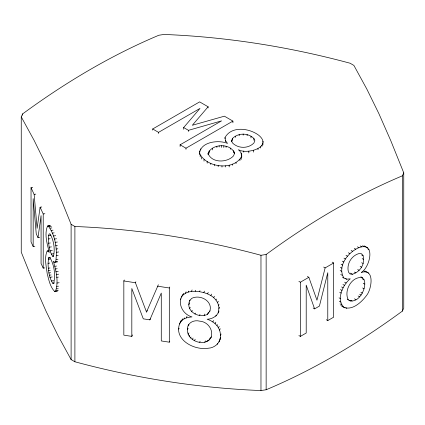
<?xml version="1.0" encoding="UTF-8"?>
<svg xmlns="http://www.w3.org/2000/svg" width="425" height="425" viewBox="0 0 425 425"><rect width="100%" height="100%" fill="white"/><g stroke="black" fill="none" stroke-linecap="round" stroke-linejoin="round"><path stroke-width="0.64" d="M48.886 250.803L47.164 251.021C44.062 257.948 46.346 266.433 47.218 273.743C48.822 279.831 50.049 286.806 54.607 291.428L55.425 291.396C58.942 281.887 56.031 270.73 53.353 261.2L54.692 262.347L57.476 261.917M241.655 158.079C242.176 154.881 241.102 151.948 238.606 149.797C247.153 154.742 273.015 147.108 258.804 135.304C249.496 128.169 231.529 125.609 225.027 137.53L225.027 138.656M48.455 238.983L48.636 235.482L49.188 233.819L50.092 234.016C53.906 240.614 55.133 249.029 53.46 256.413L52.557 256.179C49.305 251.106 48.593 244.885 48.455 238.983L50.123 238.728M54.692 262.347L55.686 261.773C57.529 249.826 55.606 235.848 48.275 226.015L47.531 226.042C44.115 234.265 47.244 244.12 49.295 252.445L47.77 250.973L47.164 251.021M48.073 263.319L48.551 258.14L48.923 257.423L49.948 257.587C54.342 265.184 55.579 274.848 53.736 283.342L52.721 283.236C48.949 277.366 48.243 270.135 48.073 263.319L49.746 263.064M344.574 307.859C335.607 300.427 342.55 284.867 350.248 278.816L346.699 279.193L343.931 278.035C336.86 266.443 348.059 252.163 358.897 247.669C376.221 241.262 369.904 267.479 361.346 272.409C375.004 268.212 371.647 288.575 367.003 294.876C361.824 302.058 351.422 312.062 342.13 306.452M199.516 154.695C199.229 141.86 218.264 139.522 227.508 143.39L225.404 140.505L225.027 137.53M179.573 324.004L181.539 320.014C170.526 337.599 192.679 350.784 208.234 348.229C214.917 347.937 220.91 342.428 220.41 335.495C220.649 327.547 214.338 321.412 207.14 319.249C212.399 319.074 217.361 316.11 219.034 310.967M183.382 293.919C176.439 301.931 182.288 314.404 191.983 316.907C187.792 317.268 183.138 318.176 180.646 321.943M363.136 263.558L363.641 259.431L363.147 255.813L361.659 253.821L359.183 253.507C351.358 255.579 346.338 264.217 348.457 272.037L349.966 273.966L352.426 274.263C357.51 272.754 361.702 268.696 363.136 263.558L361.67 262.714M347.246 299.189C357.085 306.643 367.694 288.373 364.066 279.841L362.35 277.637L360.883 276.787M39.679 237.341L38.006 237.602L41.066 215.629L41.066 263.505L43.217 268.143L44.891 267.883M41.772 206.97L40.099 207.23L37.108 228.368L34.138 194.39L31.036 187.696L32.704 187.436M218.137 312.896L218.907 308.619L219.576 307.174M210.035 310.85L207.528 314.298C198.624 319.106 184.572 310.51 189.98 300.007M210.906 337.838C213.95 329.981 207.724 321.566 199.538 321.125C193.779 319.547 186.809 323.021 187.43 329.704C186.58 341.413 206.38 347.868 211.352 336.876M188.663 325.933L188.891 324.705M209.589 311.812C213.701 301.357 200.117 293.898 191.595 298.44L189.534 300.969M208.053 153.462C211.942 143.363 230.78 142.949 234.584 153.282L233.532 155.869C227.104 162.908 211.767 163.232 208.053 153.462L208.053 154.594M326.304 319.728L327.776 320.572L333.652 317.183L333.652 262.99L325.13 267.904L316.96 300.209L308.848 277.307L307.381 276.457M220.299 338.858L218.971 341.971M199.516 153C205.7 167.716 233.686 171.232 241.655 156.384M231.567 140.723L232.486 138.449C238.197 132.701 248.189 132.733 253.89 138.476L254.857 140.776L253.874 143.06C248.173 148.808 238.234 148.708 232.539 143.002L231.567 140.723L231.567 141.854M124.281 279.99L123.834 280.952L123.834 335.144L131.819 336.382L131.819 288.506L143.283 318.846L149.855 319.86L161.277 293.064L161.277 340.94L169.309 342.183L169.756 341.217M135.878 281.78L135.426 282.747L146.508 312.046L158.344 284.739M21.25 116.875L22.637 113.889C65.014 82.795 110.341 55.643 158.854 35.243L164.029 34.446C226.934 36.927 289.34 46.835 350.104 63.229L353.892 65.418L366.796 89.011L378.818 113.486L390.846 140.829L403.75 172.847L403.75 308.125L402.363 311.111C359.986 342.205 314.659 369.357 266.146 389.757L260.971 390.554C198.066 388.073 135.66 378.165 74.896 361.771L71.108 359.582L58.204 335.989L46.182 311.514L34.154 284.171L21.25 252.153L21.25 116.875L34.154 140.473L46.182 164.942L58.204 192.291L71.108 224.304L71.108 359.582M131.819 336.382L132.494 334.937M146.508 312.046L147.178 310.601M149.855 319.86L150.301 318.899M169.309 342.183L169.309 287.985L169.756 287.024M180.54 299.662L180.986 298.695M181.512 297.128L183.807 293.553M183.138 294.998L185.412 293.271L186.081 291.826M185.412 293.271L188.185 292.076L188.636 291.109M188.185 292.076L191.447 291.396L192.116 289.946M188.849 304.767L189.741 302.839M191.447 291.396L195.218 291.258L195.665 290.291M182.15 320.211L182.819 318.766M178.712 329.115L179.159 328.153M184.036 318.84L184.482 317.873M189.534 308.715L190.203 307.264M186.304 317.831L186.973 316.386M195.218 291.258L199.538 291.683L199.984 290.721M191.595 311.833L192.265 310.388M188.222 325.407L188.673 324.44M199.538 291.683L203.788 292.575L204.462 291.13M187.43 329.704L188.1 328.254M194.953 314.07L195.404 313.108M188.222 334.284L188.897 332.833M203.788 292.575L207.57 293.872L208.239 292.421M189.215 336.249L189.667 335.283M199.538 315.35L199.984 314.388M190.607 337.997L191.053 337.036M218.907 308.619C218.976 303.121 215.433 298.323 210.874 295.561L211.549 294.116M192.398 339.501L193.067 338.05M204.154 315.493L204.829 314.048M213.711 297.654L214.381 296.204M194.501 340.696L195.176 339.251M207.528 314.298L208.42 312.37M215.985 300.039L216.431 299.078M217.605 302.664L218.28 301.219M199.665 342.194L200.117 341.233M218.583 305.522L219.029 304.56M212.851 321.938L213.52 320.493M215.836 316.147L216.282 315.185M204.765 342.29L205.44 340.845M206.826 341.743L207.496 340.292M215.124 323.648L215.799 322.203M208.558 340.792L210.237 337.88M217.016 325.603L217.462 324.642M218.498 327.781L219.173 326.336M219.56 330.156L220.23 328.706M220.41 335.495L221.08 334.05M217.223 344.351L217.674 343.389M220.049 339.017L220.718 337.572M402.363 311.111L402.363 175.833L403.75 172.847M183.658 129.243L183.658 127.548L200.005 108.418L158.541 132.356L152.697 128.982L152.697 130.108M152.697 128.982L199.628 101.883L208.117 106.787L192.334 125.258L224.4 116.184L232.916 121.104L232.916 122.798M71.108 224.304L74.896 226.493C137.801 228.979 200.212 238.882 260.971 255.276L266.146 254.479C308.523 223.38 353.85 196.233 402.363 175.833M180.104 146.503L180.104 144.808L221.568 120.87L188.466 130.326L183.658 127.548M180.104 144.808L185.985 148.203L232.916 121.104M298.897 281.361L300.363 282.205L308.848 277.307M313.135 308.019L314.601 308.869L319.414 306.09L327.776 272.696L327.776 320.572M298.897 335.553L300.363 336.398L306.207 333.025L306.207 285.148L314.601 308.869M34.138 194.39L35.812 194.129M40.099 207.23L43.217 213.95L44.891 213.69M47.531 226.042L49.762 225.696M48.275 226.015L50.506 225.67M49.151 226.711L51.377 226.366M50.161 228.167L51.829 227.906M51.319 230.419L52.987 230.164M52.456 233.113L54.129 232.852M48.636 235.482L50.867 235.137M53.47 236.002L55.696 235.657M54.357 239.089L56.583 238.744M48.636 243.222L50.309 242.962M55.117 242.377L57.343 242.032M31.036 187.696L31.036 241.889L33.171 246.5L34.845 246.24M55.723 245.73L57.396 245.469M49.188 247.212L51.42 246.872M56.158 249.039L57.832 248.779M50.092 250.867L52.318 250.527M56.419 252.307L58.65 251.967M51.319 254.086L53.545 253.741M56.509 255.542L58.177 255.282M52.557 256.179L53.667 256.009M48.923 257.423L50.038 257.252M48.551 258.14L50.224 257.879M48.285 259.362L49.959 259.101M56.302 259.494L57.97 259.234M55.686 261.773L57.354 261.513M54.883 266.3L56.557 266.045M48.285 268.233L49.959 267.978M55.494 268.972L57.168 268.717M48.551 270.624L50.224 270.364M55.999 271.729L58.23 271.384M48.923 272.962L50.596 272.701M49.406 275.214L51.074 274.959M56.398 274.529L58.629 274.189M49.969 277.307L52.195 276.962M56.684 277.355L58.352 277.095M51.351 280.989L53.582 280.643M52.721 283.236L54.389 282.976M56.913 283.05L59.139 282.705M56.812 286.423L58.485 286.163M56.525 288.92L58.193 288.66M56.057 290.567L58.283 290.222M54.607 291.428L56.281 291.168M55.425 291.396L57.651 291.051M123.834 280.952L135.426 282.747M157.67 286.19L169.309 287.985M362.35 277.637C351.693 276 343.644 290.647 348.224 299.752M207.57 293.872L210.874 295.561M364.198 245.889L366.153 247.015M366.35 247.244L367.822 248.094M362.615 245.714L364.082 246.564M368.029 249.215L369.006 249.778M360.193 245.932L361.659 246.782M357.425 246.824L358.897 247.669M354.312 248.386L355.783 249.231M361.68 254.968L363.147 255.813M351.151 250.452L352.617 251.297M362.174 258.586L363.641 259.431M348.388 252.769L349.855 253.613M346.003 255.329L347.469 256.174M360.161 266.39L361.627 267.235M343.974 258.129L345.44 258.979M365.234 271.065L367.195 272.197M367.11 272.212L368.576 273.062M364.06 270.953L365.527 271.798M357.696 269.53L359.162 270.374M342.311 261.168L343.777 262.012M341.121 264.233L342.587 265.078M354.312 272.048L355.783 272.898M362.111 278.71L364.066 279.841M332.185 262.14L333.652 262.99M340.409 267.33L341.875 268.175M350.471 273.132L352.426 274.263M363.21 283.247L364.677 284.097M340.17 270.454L341.636 271.299M340.717 274.454L342.189 275.304M362.637 287.975L364.103 288.825M345.722 278.63L346.699 279.193M342.465 277.185L343.931 278.035M323.664 267.059L325.13 267.904M344.627 282.173L346.093 283.018M360.915 292.288L362.382 293.133M342.964 284.49L344.431 285.34M359.651 294.233L361.117 295.078M358.142 295.97L359.608 296.82M341.583 286.949L343.049 287.799M340.483 289.553L341.95 290.397M354.408 298.817L355.874 299.668M339.697 292.23L341.163 293.08M350.63 300.305L352.097 301.15M349.084 300.321L350.556 301.166M339.07 297.84L340.537 298.685M339.32 301.203L340.786 302.053M340.08 303.854L341.546 304.698M345.812 307.796L346.789 308.364M340.85 305.506L342.81 306.638M38.006 237.602L36.247 233.808L33.171 198.618L33.171 246.5M300.363 282.205L300.363 336.398M266.146 254.479L266.146 389.757M263.001 141.27L263.001 142.396M262.9 143.246L262.9 144.941M262.034 145.122L262.034 146.248M260.971 255.276L260.971 390.554M260.403 146.885L260.403 148.017M258.002 148.543L258.002 149.674M253.89 138.476L253.89 140.17M253.635 150.418L253.635 152.113M250.994 136.223L250.994 137.918M248.822 151.247L248.822 152.942M247.132 134.576L247.132 135.702M243.753 151.04L243.753 152.171M243.164 134.024L243.164 135.155M241.713 154.753L241.713 155.885M241.225 153.112L241.225 154.243M241.055 157.988L241.055 159.678M239.918 159.54L239.918 160.666M239.19 134.582L239.19 135.708M236.029 162.504L236.029 163.63M235.307 136.239L235.307 137.371M234.334 151.932L234.334 153.627M233.553 150.62L233.553 152.878M232.666 164.14L232.666 165.267M232.486 138.449L232.486 140.707M230.403 148.107L230.403 149.239M229.176 165.24L229.176 166.935M226.073 146.29L226.073 147.422M225.601 165.83L225.601 166.961M225.404 140.505L225.404 141.637M223.821 145.839L223.821 147.533M221.977 165.931L221.977 167.062M221.505 145.695L221.505 147.39M219.173 145.865L219.173 146.997M218.19 165.538L218.19 166.669M216.893 146.343L216.893 147.475M214.455 164.666L214.455 165.798M212.484 148.219L212.484 149.913M210.784 163.317L210.784 164.443M209.206 150.785L209.206 153.042M208.367 152.107L208.367 153.239M208.117 106.787L208.117 107.913M207.172 161.484L207.172 163.179M204.016 159.412L204.016 161.107M201.689 157.303L201.689 158.998M200.738 148.798L200.738 149.924M200.191 155.167L200.191 156.862M199.692 150.859L199.692 151.991M188.466 130.326L188.466 131.452M185.985 148.203L185.985 149.329M158.541 132.356L158.541 133.487M74.896 226.493L74.896 361.771M43.217 213.95L43.217 268.143M22.637 113.889L22.637 115.212"/></g></svg>
